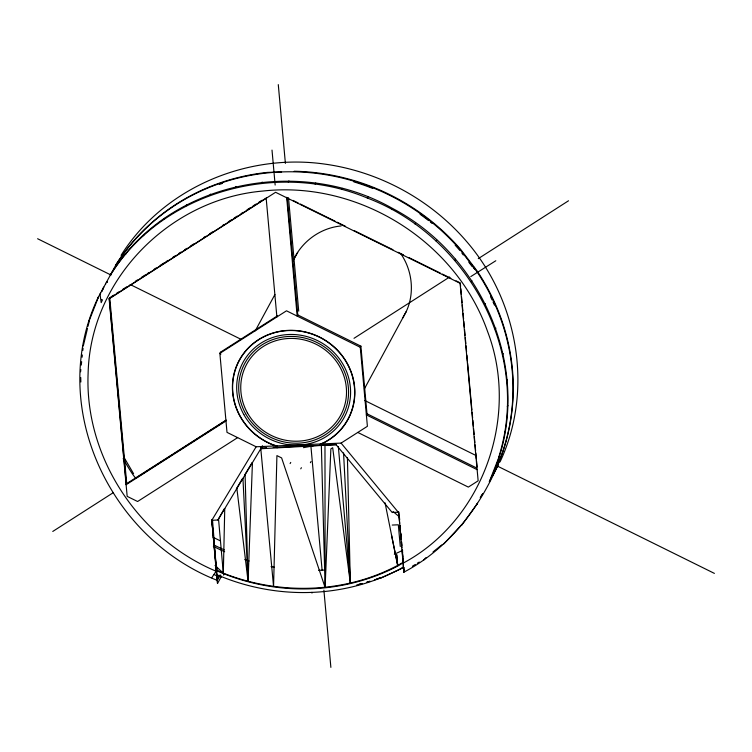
<?xml version="1.0" encoding="UTF-8"?>
<svg xmlns="http://www.w3.org/2000/svg" width="752" height="752" viewBox="0 0 752 752"><rect width="100%" height="100%" fill="white"/><g stroke="black" fill="none" stroke-linecap="round" stroke-linejoin="round"><path stroke-width="1.13" d="M403.194 558.896L403.486 562.158C349.37 593.619 281.088 596.026 223.316 573.165L224.754 508.54M277.112 447.854L277.131 447.196L336.323 444.648L260.794 448.737L262.41 445.833M252.437 462.602L248.075 581.371L236.88 488.405M294.154 171.24A216.238 205.296 28.4 0 1 460.769 249.542L474.324 267.308C475.349 268.661 474.615 270.053 474.023 267.891L460.468 250.115A216.238 205.296 28.4 0 0 115.846 265.005M80.596 371.798L80.831 369.552M81.301 365.058L81.648 361.693M82.118 357.2L82.353 354.953M82.823 350.46L83.058 348.214M498.557 457.695C532.134 353.243 467.866 236.307 367.371 198.049C277.441 160.373 162.535 190.999 110.309 275.232L110.929 274.095C168.533 180.969 299.39 155.514 392.553 208.454C487.54 258.039 537.031 381.809 489.919 480.641L489.298 481.778L499.178 456.558M88.708 321.95L98.578 296.73L97.967 297.867C46.915 405.281 109.049 538.253 217.243 580.356L220.063 575.139M83.293 345.967L87.486 328.474M88.012 326.283L89.319 320.813M364.372 388.916L406.24 311.544C414.803 293.186 412.359 270.795 401.089 254.138M500.052 461.888C533.967 389.555 517.893 299.907 465.685 240.452L465.516 240.236C429.928 199.43 379.751 172.086 326.171 164.293L325.898 164.265C247.624 152.618 163.541 187.662 121.063 255.342M100.646 292.951L100.025 294.088L101.182 302.661L102.413 299.963L101.736 299.531M125.546 254.411L126.167 253.274M237.641 437.636L137.597 501.509L127.173 496.367L109.125 298.835L109.736 297.698L126.721 483.583L126.11 484.711L225.967 420.96M143.435 235.714L144.055 234.577M163.692 219.462L164.312 218.324M185.998 205.888L186.618 204.751M210.005 195.21L210.616 194.072M235.32 187.605L235.94 186.468M261.564 183.197L262.185 182.059M125.734 480.566L126.345 479.428M288.317 182.04L288.928 180.903M286.662 197.306L297.153 316.075L297.764 314.938L287.189 197.682M297.764 314.938L360.885 346.146L360.274 347.283L367.399 426.299L341.088 443.097L256.131 446.773L227.001 432.372L219.866 353.346L220.486 352.209L277.497 315.812M315.144 184.155L315.755 183.018M255.276 330.795L274.922 294.511M292.697 261.64C300.913 242.088 319.967 227.931 341.107 225.948M341.634 189.523L342.254 188.385M367.371 198.049L367.982 196.911M219.687 575.327L217.027 580.253L211.81 519.933L212.75 530.357M211.622 520.29L217.901 520.017L224.303 508.756M391.942 209.592L392.553 208.454M215.937 563.389L217.525 583.496L221.21 576.681M414.963 223.983L415.583 222.846M290.112 463.58L290.742 462.424M300.762 468.844L301.383 467.688M310.379 462.706L311.008 461.549M436.075 240.988L436.686 239.85M360.885 346.146L366.985 413.76L366.374 414.897L477.125 469.662M454.932 260.342L455.552 259.205M471.25 281.737L471.871 280.599M484.767 304.833L485.388 303.705M495.277 329.273L495.888 328.135M474.907 268.079L477.088 270.936A216.238 205.296 28.4 0 1 495.136 470.987C475.978 513.052 445.184 550.436 403.871 572.178L398.654 511.858L398.259 512.225L341.088 443.097M380.644 578.185L403.918 567.412M502.599 354.671L503.21 353.534M402.799 554.544L403.711 572.244M402.865 563.295L403.486 562.158M506.622 380.615L507.233 379.487M403.683 572.3L404.491 571.041M423.573 560.193L425.952 557.646M507.29 406.71L507.91 405.582M443.83 543.931L461.559 524.915M504.592 432.541L505.203 431.404M461.719 525.244L477.567 503.276L476.956 504.413M492.87 475.142L498.078 465.516M97.967 297.867L116.146 264.441A216.238 205.296 28.4 0 1 267.402 172.396L281.568 171.973L280.74 172.311M294.164 258.867L297.698 252.39M402.705 318.021L406.24 311.544M106.38 282.357L107.292 281.944M492.804 475.264L493.171 474.587M256.131 446.773L211.82 520.281L216.623 571.003M236.382 488.715L242.417 478.695M244.832 474.691L252.08 462.659M217.901 520.017L262.232 446.35M211.735 577.771L216.83 570.119L223.316 573.165L218.531 519.077M404.294 571.163L403.495 569.49M433.002 551.987L441.8 544.918M52.762 531.448L112.932 492.88M136.676 477.652L172.161 454.904M174.135 453.635L226.371 420.142M354.004 338.315L449.611 277.018M478.263 258.65L568.521 200.775M110.723 297.068L113.693 295.169M116.654 293.271L118.628 292.011M122.576 289.482L126.533 286.954M135.426 281.257L137.4 279.998M141.348 277.469L145.296 274.941M147.279 273.672L149.253 272.412M154.188 269.244L156.162 267.985M160.12 265.456L164.068 262.927M166.042 261.658L168.016 260.399M172.96 257.231L174.934 255.971M178.882 253.443L180.856 252.174M184.813 249.645L186.787 248.386M190.735 245.857L193.696 243.958M203.576 237.632L205.55 236.372M209.507 233.844L212.468 231.945M222.348 225.619L224.322 224.359M228.27 221.831L231.24 219.932M234.201 218.033L237.162 216.134M241.119 213.606L243.093 212.346M247.041 209.817L250.002 207.919M252.973 206.02L255.934 204.121M258.895 202.232L261.856 200.333M266.377 197.955L109.313 298.478L126.298 484.363M109.125 298.835L275.58 192.286L460.092 283.278L478.15 480.819L468.327 487.099L357.783 432.438M219.866 353.346L286.503 310.811L360.274 347.283M126.721 483.583L225.591 420.462M391.595 535.471L397.62 564.79M470.79 276.586L495.812 260.747M403.523 562.552L397.968 565.936A208.37 197.832 28.4 0 1 215.862 570.401M403.063 563.182C483.423 520.299 519.801 416.072 487.597 331.585C455.815 240.809 358.168 180.311 262.786 191.055C169.745 199.045 90.212 279.33 88.106 373.575C84.572 457.855 139.167 539.09 216.426 571.36L217.046 570.223L216.764 567.083M403.081 567.158L399.838 569.132A212.12 201.395 28.4 0 1 216.567 574.603M412.369 566.247L415.32 564.451M417.294 563.248L419.268 562.054M320.136 444.206L324.356 442.326A61.72 58.6 28.4 0 0 337.958 350.958A61.72 58.6 28.4 0 0 242.67 355.076A61.72 58.6 28.4 0 0 272.591 444.564L277.112 446.068M320.681 444.188L324.46 442.505A61.927 58.797 28.4 0 0 338.109 350.827A61.927 58.797 28.4 0 0 242.501 354.953A61.927 58.797 28.4 0 0 272.515 444.752L276.567 446.086M106.342 282.423L107.235 282.169M313.02 445.917L303.404 447.666M473.365 267.327L474.324 267.308M273.211 447.365L277.131 447.196M398.466 512.215L392.187 512.488L335.166 443.558M392.243 525.056L398.316 524.793L400.28 546.525M318.585 570.326L325.607 570.025M261.311 447.872L266.575 447.656M280.496 172.34L279.885 172.283L281.37 172.17L279.706 172.18L280.317 172.114M473.422 267.58L474.606 268.981M214.019 545.087L224.303 549.919M213.982 574.509L216.623 575.759M292.979 200.417L298.234 203.012M300.339 204.046L335.063 221.173M337.169 222.207L345.591 226.361M354.004 230.516L392.939 249.711M398.203 252.305L403.467 254.9M408.721 257.494L440.296 273.061M442.402 274.104L450.815 278.249M456.079 280.853L460.29 282.921L460.609 286.418M37.6 238.732L111.014 275.035M130.105 284.482L241.289 339.453M364.776 400.515L475.96 455.496M497.157 465.967L714.4 573.391M366.985 413.76L476.693 468.007M213.173 537.323L220.515 540.951M393.023 511.539L398.598 516.163M215.044 565.495L223.316 573.165M105.496 284.472L105.684 283.936M474.437 268.464L476.787 271.51A216.238 205.296 28.4 0 1 494.835 471.551M461.916 253.151L463.298 254.956M468.806 262.185L472.247 266.697M135.689 478.281L132.925 474.662A208.37 197.832 28.4 0 1 123.168 458.607M123.535 456.549L133.583 473.722M385.052 502.834L397.695 565.673L396.718 554.807L397.695 565.673M223.532 574.255L223.692 575.167M260.69 447.581L273.559 586.532L276.915 455.599L281.624 457.921L325.099 587.453L330.861 448.878L332.694 447.713L350.338 583.214L347.424 457.63M460.816 288.749L461.352 294.577M461.568 296.899L462.095 302.727M462.311 305.058L462.837 310.877M463.053 313.208L463.589 319.036M463.796 321.367L464.332 327.186M464.548 329.517L465.074 335.345M465.291 337.676L465.826 343.495M466.033 345.826L466.569 351.654M466.889 355.151L467.415 360.969M467.631 363.301L471.889 409.896M472.106 412.228L472.632 418.046M472.848 420.377L473.384 426.205M473.591 428.537L474.127 434.355M474.333 436.686L474.869 442.514M475.085 444.846L475.612 450.664M475.828 452.995L476.364 458.823M476.571 461.145L477.106 466.973M399.397 516.821L399.688 520.046M400.177 525.422L400.468 528.647M400.863 533.074L401.164 536.43M401.671 542.013L401.972 545.369M402.376 549.881L402.696 553.378M403.993 567.788L404.191 570.035M398.654 511.858L399.697 523.439M399.914 525.761L400.431 531.551M400.647 533.864L401.164 539.663M401.371 541.976L401.897 547.766M402.104 550.088L402.734 557.035M402.94 559.347L403.251 562.825M278.287 84.619L285.393 163.41M288.495 197.729L298.723 311.159M310.914 446.218L322.1 570.176M323.896 590.151L330.871 667.381M272.008 150.09L275.157 185.048M311.901 592.322L311.977 593.093M266.18 198.302L276.886 316.949M220.486 352.209L220.693 354.549M220.712 575.148L220.9 577.245M212.957 532.679L213.483 538.47M213.69 540.782L216.407 570.9M338.344 446.556L350.338 583.214L343.561 452.911M212.543 520.506L217.525 583.496M242.943 478.347L248.075 581.371L245.096 474.785M321.358 445.466L325.099 587.453L324.977 445.269M80.737 377.476L80.849 382.007M219.302 184.466A215.204 204.318 28.4 0 1 222.545 183.347M353.854 181.871A215.204 204.318 28.4 0 1 372.701 188.442M420.077 214.264A215.204 204.318 28.4 0 1 428.537 220.58M430.379 222.047A215.204 204.318 28.4 0 1 432.203 223.523M455.195 245.218A215.204 204.318 28.4 0 1 459.848 250.444M490.577 296.796A215.204 204.318 28.4 0 1 492.081 299.907M493.049 302.003A215.204 204.318 28.4 0 1 494.468 305.162M482.483 494.186A216.238 205.296 28.4 0 1 481.224 496.151M102.056 290.845A216.238 205.296 28.4 0 1 103.494 287.64M482.793 493.613A216.238 205.296 28.4 0 1 480.237 497.542M101.887 291.344A216.238 205.296 28.4 0 1 103.804 287.076M380.982 577.564A216.238 205.296 28.4 0 1 376.667 579.106M366.807 582.245A216.238 205.296 28.4 0 0 370.116 581.249A216.238 205.296 28.4 0 1 366.779 582.302M359.024 584.351A216.238 205.296 28.4 0 0 362.37 583.486A216.238 205.296 28.4 0 1 356.749 584.962M380.954 577.621A216.238 205.296 28.4 0 1 374.468 579.905M402.677 550.342A208.37 197.832 28.4 0 1 394.302 554.177M274.424 567.243A208.37 197.832 28.4 0 1 271.077 566.604M249.1 561.001A208.37 197.832 28.4 0 1 244.776 559.601M224.651 551.761A208.37 197.832 28.4 0 1 213.361 546.309M247.389 412.792A53.495 50.788 28.4 0 0 338.983 418.168A53.495 50.788 28.4 0 0 294.53 338.503A53.495 50.788 28.4 0 0 247.389 412.792M243.827 414.559A57.603 54.699 28.4 0 0 342.47 420.349A57.603 54.699 28.4 0 0 294.605 334.555A57.603 54.699 28.4 0 0 243.827 414.559M245.603 413.675A55.554 52.743 28.4 0 0 340.731 419.259A55.554 52.743 28.4 0 0 294.568 336.529A55.554 52.743 28.4 0 0 245.603 413.675"/></g></svg>
